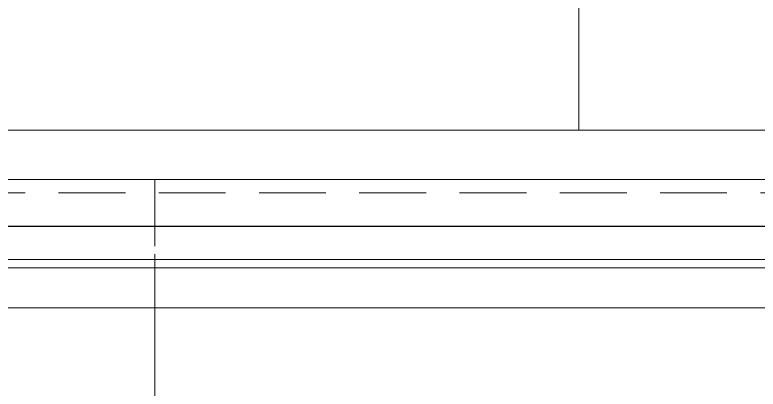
# Model space of a CAD drawing. Header units: metres. Extents: x -13316 to 152404, y -3899 to 30226.
# Drawn here: x 114567.1 to 114845.1, y 373.3 to 513.2 of the extents above; entities that cross this region are included whole.
import ezdxf

# ---------------------------------------------------------------- set-up
doc = ezdxf.new("R2010")
doc.units = ezdxf.units.M
doc.header["$LTSCALE"] = 100
doc.header["$MEASUREMENT"] = 0
doc.linetypes.add('HIDDEN', pattern=[0.375, 0.25, -0.125])
for name, color, linetype, lineweight in [('06A', 9, 'Continuous', 9), ('06D', 9, 'Continuous', 9), ('15', 9, 'Continuous', 9), ('E-KABLO', 7, 'Continuous', 30)]:
    doc.layers.add(name, color=color, linetype=linetype, lineweight=lineweight)

# ---------------------------------------------------------------- blocks, each defined once
blk = doc.blocks.new('p-harpusta-ust')
at = {"layer": '06A'}
for points in [[(2204.54, 3700), (712.54, 3700), (712.54, 3595), (729.54, 3595), (729.54, 3683), (2237.54, 3683), (2237.54, -103), (729.54, -103), (729.54, -3), (-30.46, -3), (-30.46, -20), (712.54, -20), (712.54, -120), (2204.54, -120)], [(2204.54, -75), (757.54, -75), (757.54, 25), (-30.46, 25), (-30.46, 0), (732.54, 0), (732.54, -100), (2234.54, -100), (2234.54, 3680), (732.54, 3680), (732.54, 3595), (757.54, 3595), (757.54, 3655), (2204.54, 3655)], [(2204.54, -100), (2204.54, 3656)], [(2234.54, 3656), (2234.54, -75.95)], [(2229.54, 1421), (2204.54, 1421)], [(2472.54, 1421), (2232.54, 1421.02)], [(2232.54, 1421.02), (2378.54, 1421)]]:
    blk.add_lwpolyline(points, dxfattribs=at)
at = {"layer": '06D'}
blk.add_lwpolyline([(2237.54, -103), (2237.54, 3683), (2252.54, 3683), (2252.54, -103), (2237.54, -103)], dxfattribs=at)
at = {"layer": '06D', "linetype": 'HIDDEN'}
blk.add_lwpolyline([(2204.54, 3660), (2209.54, 3660), (2209.54, -80), (752.54, -80), (752.54, 20), (-30.46, 20)], dxfattribs=at)
at = {"layer": '15'}
blk.add_lwpolyline([(729.54, 3595), (729.54, 3683), (2237.54, 3683), (2237.54, -103), (729.54, -103), (729.54, -3), (-30.46, -3), (-30.46, 0), (732.54, 0), (732.54, -100), (2234.54, -100), (2234.54, 3680), (732.54, 3680), (732.54, 3595)], close=True, dxfattribs=at)
blk = doc.blocks.new('p-cati_vw')
at = {"layer": '06D'}
for points in [[(3152, -3675.03), (3152, 54.97), (1705, 54.97), (1705, -1115), (920, -1115), (920, -1520), (45, -1517.03), (45, -3135), (920, -3135), (920, -3575.03), (1705, -3575.03), (1705, -3675.03)], [(2883.57, -1520.46), (3133.57, -1520.46), (3133.57, -2020.46), (2883.57, -2020.46)], [(2883.57, -2520.46), (3133.57, -2520.46), (3133.57, -2020.46), (2883.57, -2020.46)]]:
    blk.add_lwpolyline(points, close=True, dxfattribs=at)
at = {"layer": '06D', "rotation": 1.082915e-10}
blk.add_blockref('p-harpusta-ust', (947.46, -3600.03), dxfattribs=at)

msp = doc.modelspace()

# ---------------------------------------------------------------- linework, layer by layer
at = {"layer": 'E-KABLO', "color": 3, "linetype": 'Continuous'}
msp.add_line((113121.56, 434.14), (116853.53, 434.14), dxfattribs=at)

# ---------------------------------------------------------------- block references
at = {"layer": '06D', "rotation": 269.9999999998917}
msp.add_blockref('p-cati_vw', (116798.49, 3603.68), dxfattribs=at)

doc.saveas('drawing.dxf')
